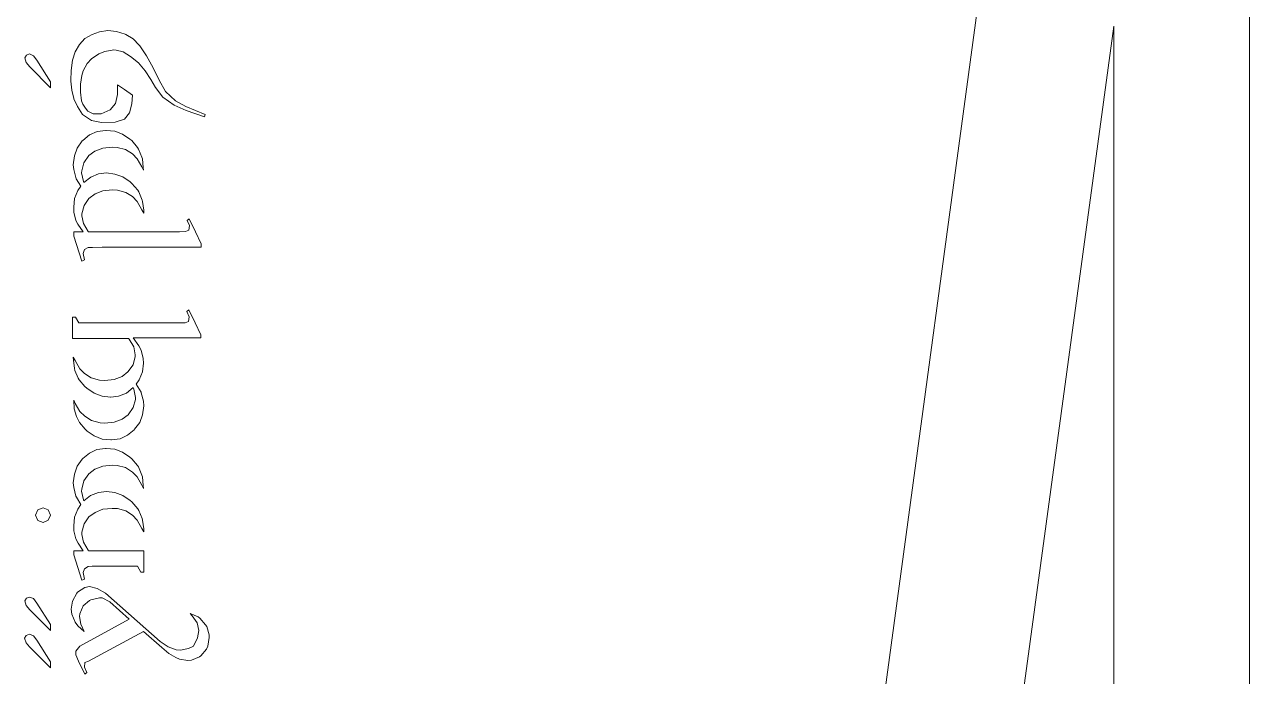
# Model space of a CAD drawing. Header units: inches. Extents: x -25.4 to 25.4, y -23 to 23.1.
# Drawn here: x 7.08 to 12.28, y 7.01 to 9.78 of the extents above; entities that cross this region are included whole.
import ezdxf

# ---------------------------------------------------------------- set-up
doc = ezdxf.new("R2010")
doc.units = ezdxf.units.IN
doc.header["$MEASUREMENT"] = 0
doc.layers.add('Layer 1', color=7, linetype='Continuous', true_color=0xffffff)

msp = doc.modelspace()

# ---------------------------------------------------------------- linework, layer by layer
at = {"layer": 'Layer 1', "color": 6, "lineweight": 9, "true_color": 0xff00ff}
for points in [[(12.2776, -18.9912), (12.2776, -18.9912), (12.2776, 13.1996), (12.2776, 13.1996)], [(11.3387, 11.4337), (11.3387, 11.4337), (7.7494, -15.0549), (7.7494, -15.0549)], [(8.3689, -14.7462), (8.3689, -14.7462), (11.7022, 9.7698), (11.7022, 9.7698)], [(11.7022, 9.7698), (11.7022, 9.7698), (11.7022, -17.6314), (11.7022, -17.6314)]]:
    msp.add_open_spline(points, degree=3, dxfattribs=at)
at = {"layer": 'Layer 1', "color": 1, "lineweight": 9, "true_color": 0xff0000}
for points in [[(7.3391, 9.7169), (7.3391, 9.7169), (7.3156, 9.6915), (7.3156, 9.6915)], [(7.3692, 9.7347), (7.3692, 9.7347), (7.3391, 9.7169), (7.3391, 9.7169)], [(7.4002, 9.746), (7.4002, 9.746), (7.3692, 9.7347), (7.3692, 9.7347)], [(7.4359, 9.7507), (7.4359, 9.7507), (7.4002, 9.746), (7.4002, 9.746)], [(7.4726, 9.7469), (7.4726, 9.7469), (7.4359, 9.7507), (7.4359, 9.7507)], [(7.5092, 9.7357), (7.5092, 9.7357), (7.4726, 9.7469), (7.4726, 9.7469)], [(7.512, 9.7347), (7.512, 9.7347), (7.5092, 9.7357), (7.5092, 9.7357)], [(7.544, 9.7159), (7.544, 9.7159), (7.512, 9.7347), (7.512, 9.7347)], [(7.5694, 9.6896), (7.5694, 9.6896), (7.544, 9.7159), (7.544, 9.7159)], [(7.3156, 9.6915), (7.3156, 9.6915), (7.2978, 9.6614), (7.2978, 9.6614)], [(7.4228, 9.6624), (7.4228, 9.6624), (7.4613, 9.6689), (7.4613, 9.6689)], [(7.4613, 9.6689), (7.4613, 9.6689), (7.4707, 9.668), (7.4707, 9.668)], [(7.4707, 9.668), (7.4707, 9.668), (7.5008, 9.6605), (7.5008, 9.6605)], [(7.5722, 9.6859), (7.5722, 9.6859), (7.5694, 9.6896), (7.5694, 9.6896)], [(7.6004, 9.6445), (7.6004, 9.6445), (7.5722, 9.6859), (7.5722, 9.6859)], [(7.0844, 9.6351), (7.0844, 9.6351), (7.091, 9.6464), (7.091, 9.6464)], [(7.0901, 9.6154), (7.0901, 9.6154), (7.0844, 9.6351), (7.0844, 9.6351)], [(7.1051, 9.5966), (7.1051, 9.5966), (7.0901, 9.6154), (7.0901, 9.6154)], [(7.091, 9.6464), (7.091, 9.6464), (7.1042, 9.652), (7.1042, 9.652)], [(7.1042, 9.652), (7.1042, 9.652), (7.1211, 9.6445), (7.1211, 9.6445)], [(7.1211, 9.6445), (7.1211, 9.6445), (7.1352, 9.6257), (7.1352, 9.6257)], [(7.1352, 9.6257), (7.1352, 9.6257), (7.1934, 9.5336), (7.1934, 9.5336)], [(7.2846, 9.6154), (7.2846, 9.6154), (7.2799, 9.5797), (7.2799, 9.5797)], [(7.2865, 9.6257), (7.2865, 9.6257), (7.2846, 9.6154), (7.2846, 9.6154)], [(7.2978, 9.6614), (7.2978, 9.6614), (7.2865, 9.6257), (7.2865, 9.6257)], [(7.3316, 9.5806), (7.3316, 9.5806), (7.3485, 9.6116), (7.3485, 9.6116)], [(7.3485, 9.6116), (7.3485, 9.6116), (7.3664, 9.6313), (7.3664, 9.6313)], [(7.3664, 9.6313), (7.3664, 9.6313), (7.3974, 9.652), (7.3974, 9.652)], [(7.3974, 9.652), (7.3974, 9.652), (7.4228, 9.6624), (7.4228, 9.6624)], [(7.5008, 9.6605), (7.5008, 9.6605), (7.5327, 9.6417), (7.5327, 9.6417)], [(7.5327, 9.6417), (7.5327, 9.6417), (7.5656, 9.6135), (7.5656, 9.6135)], [(7.5656, 9.6135), (7.5656, 9.6135), (7.5938, 9.5806), (7.5938, 9.5806)], [(7.6286, 9.5928), (7.6286, 9.5928), (7.6004, 9.6445), (7.6004, 9.6445)], [(7.1934, 9.5082), (7.1934, 9.5082), (7.1051, 9.5966), (7.1051, 9.5966)], [(7.2799, 9.5797), (7.2799, 9.5797), (7.279, 9.5402), (7.279, 9.5402)], [(7.3203, 9.5233), (7.3203, 9.5233), (7.325, 9.5599), (7.325, 9.5599)], [(7.325, 9.5599), (7.325, 9.5599), (7.3316, 9.5806), (7.3316, 9.5806)], [(7.5938, 9.5806), (7.5938, 9.5806), (7.6182, 9.543), (7.6182, 9.543)], [(7.653, 9.5402), (7.653, 9.5402), (7.6286, 9.5928), (7.6286, 9.5928)], [(7.1934, 9.5336), (7.1934, 9.5336), (7.1934, 9.5082), (7.1934, 9.5082)], [(7.279, 9.5402), (7.279, 9.5402), (7.279, 9.5364), (7.279, 9.5364)], [(7.279, 9.5364), (7.279, 9.5364), (7.2827, 9.4979), (7.2827, 9.4979)], [(7.3194, 9.4904), (7.3194, 9.4904), (7.3203, 9.5233), (7.3203, 9.5233)], [(7.5064, 9.5017), (7.5064, 9.5017), (7.4773, 9.5204), (7.4773, 9.5204)], [(7.4773, 9.5204), (7.4773, 9.5204), (7.4773, 9.48), (7.4773, 9.48)], [(7.6182, 9.543), (7.6182, 9.543), (7.638, 9.5092), (7.638, 9.5092)], [(7.638, 9.5092), (7.638, 9.5092), (7.669, 9.4688), (7.669, 9.4688)], [(7.6812, 9.4932), (7.6812, 9.4932), (7.653, 9.5402), (7.653, 9.5402)], [(7.2827, 9.4979), (7.2827, 9.4979), (7.2912, 9.4631), (7.2912, 9.4631)], [(7.2912, 9.4631), (7.2912, 9.4631), (7.2921, 9.4612), (7.2921, 9.4612)], [(7.2921, 9.4612), (7.2921, 9.4612), (7.3072, 9.4284), (7.3072, 9.4284)], [(7.3241, 9.4528), (7.3241, 9.4528), (7.3194, 9.4904), (7.3194, 9.4904)], [(7.4773, 9.48), (7.4773, 9.48), (7.4688, 9.4415), (7.4688, 9.4415)], [(7.5402, 9.4772), (7.5402, 9.4772), (7.5064, 9.5017), (7.5064, 9.5017)], [(7.5384, 9.4396), (7.5384, 9.4396), (7.5402, 9.4772), (7.5402, 9.4772)], [(7.669, 9.4688), (7.669, 9.4688), (7.7179, 9.434), (7.7179, 9.434)], [(7.7235, 9.4537), (7.7235, 9.4537), (7.6812, 9.4932), (7.6812, 9.4932)], [(7.3072, 9.4284), (7.3072, 9.4284), (7.3288, 9.3955), (7.3288, 9.3955)], [(7.3297, 9.4387), (7.3297, 9.4387), (7.3241, 9.4528), (7.3241, 9.4528)], [(7.341, 9.4218), (7.341, 9.4218), (7.3297, 9.4387), (7.3297, 9.4387)], [(7.3513, 9.4086), (7.3513, 9.4086), (7.341, 9.4218), (7.341, 9.4218)], [(7.3739, 9.3983), (7.3739, 9.3983), (7.3513, 9.4086), (7.3513, 9.4086)], [(7.4463, 9.4152), (7.4463, 9.4152), (7.4077, 9.3973), (7.4077, 9.3973)], [(7.4688, 9.4415), (7.4688, 9.4415), (7.4463, 9.4152), (7.4463, 9.4152)], [(7.528, 9.402), (7.528, 9.402), (7.5384, 9.4396), (7.5384, 9.4396)], [(7.7179, 9.434), (7.7179, 9.434), (7.7686, 9.4124), (7.7686, 9.4124)], [(7.7667, 9.4293), (7.7667, 9.4293), (7.7235, 9.4537), (7.7235, 9.4537)], [(7.8485, 9.3945), (7.8485, 9.3945), (7.7667, 9.4293), (7.7667, 9.4293)], [(7.7686, 9.4124), (7.7686, 9.4124), (7.8457, 9.3851), (7.8457, 9.3851)], [(7.3288, 9.3955), (7.3288, 9.3955), (7.3673, 9.3701), (7.3673, 9.3701)], [(7.3673, 9.3701), (7.3673, 9.3701), (7.4096, 9.3607), (7.4096, 9.3607)], [(7.4077, 9.3973), (7.4077, 9.3973), (7.3739, 9.3983), (7.3739, 9.3983)], [(7.4096, 9.3607), (7.4096, 9.3607), (7.4669, 9.3626), (7.4669, 9.3626)], [(7.4669, 9.3626), (7.4669, 9.3626), (7.5064, 9.3757), (7.5064, 9.3757)], [(7.5064, 9.3757), (7.5064, 9.3757), (7.528, 9.402), (7.528, 9.402)], [(7.8457, 9.3851), (7.8457, 9.3851), (7.8485, 9.3945), (7.8485, 9.3945)], [(7.3579, 9.309), (7.3579, 9.309), (7.3297, 9.2846), (7.3297, 9.2846)], [(7.3908, 9.3231), (7.3908, 9.3231), (7.3579, 9.309), (7.3579, 9.309)], [(7.4275, 9.3278), (7.4275, 9.3278), (7.3908, 9.3231), (7.3908, 9.3231)], [(7.4284, 9.3278), (7.4284, 9.3278), (7.4275, 9.3278), (7.4275, 9.3278)], [(7.4651, 9.324), (7.4651, 9.324), (7.4284, 9.3278), (7.4284, 9.3278)], [(7.4979, 9.3118), (7.4979, 9.3118), (7.4651, 9.324), (7.4651, 9.324)], [(7.5299, 9.2911), (7.5299, 9.2911), (7.4979, 9.3118), (7.4979, 9.3118)], [(7.3062, 9.2526), (7.3062, 9.2526), (7.294, 9.2197), (7.294, 9.2197)], [(7.3278, 9.2827), (7.3278, 9.2827), (7.3062, 9.2526), (7.3062, 9.2526)], [(7.3297, 9.2846), (7.3297, 9.2846), (7.3278, 9.2827), (7.3278, 9.2827)], [(7.3805, 9.2394), (7.3805, 9.2394), (7.4143, 9.2526), (7.4143, 9.2526)], [(7.4143, 9.2526), (7.4143, 9.2526), (7.4538, 9.2564), (7.4538, 9.2564)], [(7.4538, 9.2564), (7.4538, 9.2564), (7.4754, 9.2554), (7.4754, 9.2554)], [(7.4754, 9.2554), (7.4754, 9.2554), (7.5111, 9.246), (7.5111, 9.246)], [(7.5374, 9.2846), (7.5374, 9.2846), (7.5299, 9.2911), (7.5299, 9.2911)], [(7.5619, 9.2554), (7.5619, 9.2554), (7.5374, 9.2846), (7.5374, 9.2846)], [(7.5656, 9.2479), (7.5656, 9.2479), (7.5619, 9.2554), (7.5619, 9.2554)], [(7.5806, 9.2141), (7.5806, 9.2141), (7.5656, 9.2479), (7.5656, 9.2479)], [(7.294, 9.2197), (7.294, 9.2197), (7.2893, 9.1821), (7.2893, 9.1821)], [(7.3335, 9.1906), (7.3335, 9.1906), (7.3551, 9.2207), (7.3551, 9.2207)], [(7.3551, 9.2207), (7.3551, 9.2207), (7.3805, 9.2394), (7.3805, 9.2394)], [(7.5111, 9.246), (7.5111, 9.246), (7.5402, 9.2282), (7.5402, 9.2282)], [(7.5402, 9.2282), (7.5402, 9.2282), (7.56, 9.2075), (7.56, 9.2075)], [(7.56, 9.2075), (7.56, 9.2075), (7.5797, 9.1727), (7.5797, 9.1727)], [(7.5825, 9.2075), (7.5825, 9.2075), (7.5806, 9.2141), (7.5806, 9.2141)], [(7.5863, 9.1708), (7.5863, 9.1708), (7.5825, 9.2075), (7.5825, 9.2075)], [(7.2893, 9.1821), (7.2893, 9.1821), (7.2912, 9.1624), (7.2912, 9.1624)], [(7.2912, 9.1624), (7.2912, 9.1624), (7.2996, 9.1276), (7.2996, 9.1276)], [(7.3241, 9.1474), (7.3241, 9.1474), (7.325, 9.1558), (7.325, 9.1558)], [(7.3325, 9.1116), (7.3325, 9.1116), (7.3241, 9.1474), (7.3241, 9.1474)], [(7.325, 9.1558), (7.325, 9.1558), (7.3335, 9.1906), (7.3335, 9.1906)], [(7.3964, 9.1436), (7.3964, 9.1436), (7.3636, 9.1295), (7.3636, 9.1295)], [(7.4303, 9.1474), (7.4303, 9.1474), (7.3964, 9.1436), (7.3964, 9.1436)], [(7.466, 9.1426), (7.466, 9.1426), (7.4303, 9.1474), (7.4303, 9.1474)], [(7.5797, 9.1727), (7.5797, 9.1727), (7.5872, 9.1596), (7.5872, 9.1596)], [(7.5872, 9.1596), (7.5872, 9.1596), (7.5863, 9.1708), (7.5863, 9.1708)], [(7.2996, 9.1276), (7.2996, 9.1276), (7.3015, 9.1229), (7.3015, 9.1229)], [(7.3015, 9.1229), (7.3015, 9.1229), (7.3213, 9.091), (7.3213, 9.091)], [(7.3344, 9.1069), (7.3344, 9.1069), (7.3325, 9.1116), (7.3325, 9.1116)], [(7.3636, 9.1295), (7.3636, 9.1295), (7.3344, 9.1069), (7.3344, 9.1069)], [(7.4998, 9.1304), (7.4998, 9.1304), (7.466, 9.1426), (7.466, 9.1426)], [(7.5308, 9.1098), (7.5308, 9.1098), (7.4998, 9.1304), (7.4998, 9.1304)], [(7.5384, 9.1022), (7.5384, 9.1022), (7.5308, 9.1098), (7.5308, 9.1098)], [(7.5628, 9.074), (7.5628, 9.074), (7.5384, 9.1022), (7.5384, 9.1022)], [(7.3081, 9.0722), (7.3081, 9.0722), (7.2949, 9.0383), (7.2949, 9.0383)], [(7.3213, 9.091), (7.3213, 9.091), (7.3081, 9.0722), (7.3081, 9.0722)], [(7.356, 9.0393), (7.356, 9.0393), (7.3823, 9.0581), (7.3823, 9.0581)], [(7.3823, 9.0581), (7.3823, 9.0581), (7.4152, 9.0712), (7.4152, 9.0712)], [(7.4152, 9.0712), (7.4152, 9.0712), (7.4547, 9.075), (7.4547, 9.075)], [(7.4547, 9.075), (7.4547, 9.075), (7.4763, 9.074), (7.4763, 9.074)], [(7.4763, 9.074), (7.4763, 9.074), (7.512, 9.0646), (7.512, 9.0646)], [(7.512, 9.0646), (7.512, 9.0646), (7.5412, 9.0468), (7.5412, 9.0468)], [(7.5412, 9.0468), (7.5412, 9.0468), (7.5609, 9.0261), (7.5609, 9.0261)], [(7.5675, 9.0665), (7.5675, 9.0665), (7.5628, 9.074), (7.5628, 9.074)], [(7.5816, 9.0318), (7.5816, 9.0318), (7.5675, 9.0665), (7.5675, 9.0665)], [(7.2949, 9.0383), (7.2949, 9.0383), (7.2912, 9.0017), (7.2912, 9.0017)], [(7.2912, 9.0017), (7.2912, 9.0017), (7.2921, 8.981), (7.2921, 8.981)], [(7.326, 8.9744), (7.326, 8.9744), (7.3354, 9.0092), (7.3354, 9.0092)], [(7.3354, 9.0092), (7.3354, 9.0092), (7.356, 9.0393), (7.356, 9.0393)], [(7.5609, 9.0261), (7.5609, 9.0261), (7.5806, 8.9913), (7.5806, 8.9913)], [(7.5806, 8.9913), (7.5806, 8.9913), (7.5882, 8.9772), (7.5882, 8.9772)], [(7.5835, 9.0261), (7.5835, 9.0261), (7.5816, 9.0318), (7.5816, 9.0318)], [(7.5882, 8.9895), (7.5882, 8.9895), (7.5835, 9.0261), (7.5835, 9.0261)], [(7.5882, 8.9772), (7.5882, 8.9772), (7.5882, 8.9895), (7.5882, 8.9895)], [(7.2921, 8.981), (7.2921, 8.981), (7.3006, 8.9462), (7.3006, 8.9462)], [(7.3006, 8.9462), (7.3006, 8.9462), (7.309, 8.9293), (7.309, 8.9293)], [(7.326, 8.966), (7.326, 8.966), (7.326, 8.9744), (7.326, 8.9744)], [(7.3325, 8.9321), (7.3325, 8.9321), (7.326, 8.966), (7.326, 8.966)], [(7.7808, 8.9528), (7.7808, 8.9528), (7.7724, 8.9453), (7.7724, 8.9453)], [(7.7724, 8.9453), (7.7724, 8.9453), (7.7818, 8.9246), (7.7818, 8.9246)], [(7.8081, 8.8974), (7.8081, 8.8974), (7.7808, 8.9528), (7.7808, 8.9528)], [(7.2912, 8.8974), (7.2912, 8.8974), (7.2912, 8.8795), (7.2912, 8.8795)], [(7.3316, 8.8974), (7.3316, 8.8974), (7.2912, 8.8974), (7.2912, 8.8974)], [(7.309, 8.9293), (7.309, 8.9293), (7.3316, 8.8974), (7.3316, 8.8974)], [(7.3523, 8.8992), (7.3523, 8.8992), (7.3325, 8.9321), (7.3325, 8.9321)], [(7.3542, 8.8974), (7.3542, 8.8974), (7.3523, 8.8992), (7.3523, 8.8992)], [(7.7395, 8.8974), (7.7395, 8.8974), (7.3542, 8.8974), (7.3542, 8.8974)], [(7.7648, 8.8983), (7.7648, 8.8983), (7.7395, 8.8974), (7.7395, 8.8974)], [(7.7799, 8.9039), (7.7799, 8.9039), (7.7648, 8.8983), (7.7648, 8.8983)], [(7.7818, 8.9246), (7.7818, 8.9246), (7.7799, 8.9039), (7.7799, 8.9039)], [(7.8316, 8.8466), (7.8316, 8.8466), (7.8081, 8.8974), (7.8081, 8.8974)], [(7.2912, 8.8795), (7.2912, 8.8795), (7.326, 8.7733), (7.326, 8.7733)], [(7.3711, 8.8316), (7.3711, 8.8316), (7.4124, 8.8325), (7.4124, 8.8325)], [(7.4124, 8.8325), (7.4124, 8.8325), (7.8316, 8.8325), (7.8316, 8.8325)], [(7.8316, 8.8325), (7.8316, 8.8325), (7.8316, 8.8466), (7.8316, 8.8466)], [(7.3316, 8.8053), (7.3316, 8.8053), (7.3363, 8.8222), (7.3363, 8.8222)], [(7.3372, 8.778), (7.3372, 8.778), (7.3316, 8.8053), (7.3316, 8.8053)], [(7.3363, 8.8222), (7.3363, 8.8222), (7.3532, 8.8306), (7.3532, 8.8306)], [(7.3532, 8.8306), (7.3532, 8.8306), (7.3711, 8.8316), (7.3711, 8.8316)], [(7.326, 8.7733), (7.326, 8.7733), (7.3372, 8.778), (7.3372, 8.778)], [(7.2865, 8.5355), (7.2865, 8.5355), (7.2865, 8.4453), (7.2865, 8.4453)], [(7.2987, 8.5355), (7.2987, 8.5355), (7.2865, 8.5355), (7.2865, 8.5355)], [(7.3128, 8.5111), (7.3128, 8.5111), (7.2987, 8.5355), (7.2987, 8.5355)], [(7.7789, 8.5666), (7.7789, 8.5666), (7.7705, 8.559), (7.7705, 8.559)], [(7.7705, 8.559), (7.7705, 8.559), (7.7808, 8.5374), (7.7808, 8.5374)], [(7.7808, 8.5374), (7.7808, 8.5374), (7.778, 8.5177), (7.778, 8.5177)], [(7.8062, 8.5111), (7.8062, 8.5111), (7.7789, 8.5666), (7.7789, 8.5666)], [(7.7357, 8.5111), (7.7357, 8.5111), (7.3128, 8.5111), (7.3128, 8.5111)], [(7.7639, 8.5111), (7.7639, 8.5111), (7.7357, 8.5111), (7.7357, 8.5111)], [(7.778, 8.5177), (7.778, 8.5177), (7.7639, 8.5111), (7.7639, 8.5111)], [(7.8297, 8.4613), (7.8297, 8.4613), (7.8062, 8.5111), (7.8062, 8.5111)], [(7.2865, 8.4453), (7.2865, 8.4453), (7.5243, 8.4453), (7.5243, 8.4453)], [(7.5243, 8.4453), (7.5243, 8.4453), (7.5261, 8.4425), (7.5261, 8.4425)], [(7.5261, 8.4425), (7.5261, 8.4425), (7.5459, 8.4096), (7.5459, 8.4096)], [(7.5675, 8.4143), (7.5675, 8.4143), (7.5431, 8.4472), (7.5431, 8.4472)], [(7.5431, 8.4472), (7.5431, 8.4472), (7.8297, 8.4472), (7.8297, 8.4472)], [(7.8297, 8.4472), (7.8297, 8.4472), (7.8297, 8.4613), (7.8297, 8.4613)], [(7.2893, 8.3654), (7.2893, 8.3654), (7.2902, 8.3532), (7.2902, 8.3532)], [(7.2968, 8.3523), (7.2968, 8.3523), (7.2893, 8.3654), (7.2893, 8.3654)], [(7.5525, 8.3683), (7.5525, 8.3683), (7.5431, 8.3335), (7.5431, 8.3335)], [(7.5459, 8.4096), (7.5459, 8.4096), (7.5525, 8.3758), (7.5525, 8.3758)], [(7.5525, 8.3758), (7.5525, 8.3758), (7.5525, 8.3683), (7.5525, 8.3683)], [(7.5769, 8.3955), (7.5769, 8.3955), (7.5675, 8.4143), (7.5675, 8.4143)], [(7.5863, 8.3607), (7.5863, 8.3607), (7.5769, 8.3955), (7.5769, 8.3955)], [(7.2902, 8.3532), (7.2902, 8.3532), (7.294, 8.3175), (7.294, 8.3175)], [(7.294, 8.3175), (7.294, 8.3175), (7.2959, 8.31), (7.2959, 8.31)], [(7.3166, 8.3166), (7.3166, 8.3166), (7.2968, 8.3523), (7.2968, 8.3523)], [(7.3372, 8.2968), (7.3372, 8.2968), (7.3166, 8.3166), (7.3166, 8.3166)], [(7.5431, 8.3335), (7.5431, 8.3335), (7.5214, 8.3034), (7.5214, 8.3034)], [(7.5825, 8.3034), (7.5825, 8.3034), (7.5872, 8.341), (7.5872, 8.341)], [(7.5872, 8.341), (7.5872, 8.341), (7.5863, 8.3607), (7.5863, 8.3607)], [(7.2959, 8.31), (7.2959, 8.31), (7.31, 8.2762), (7.31, 8.2762)], [(7.31, 8.2762), (7.31, 8.2762), (7.3147, 8.2696), (7.3147, 8.2696)], [(7.3147, 8.2696), (7.3147, 8.2696), (7.3391, 8.2414), (7.3391, 8.2414)], [(7.3654, 8.278), (7.3654, 8.278), (7.3372, 8.2968), (7.3372, 8.2968)], [(7.4011, 8.2686), (7.4011, 8.2686), (7.3654, 8.278), (7.3654, 8.278)], [(7.4228, 8.2668), (7.4228, 8.2668), (7.4011, 8.2686), (7.4011, 8.2686)], [(7.4622, 8.2715), (7.4622, 8.2715), (7.4228, 8.2668), (7.4228, 8.2668)], [(7.4961, 8.2837), (7.4961, 8.2837), (7.4622, 8.2715), (7.4622, 8.2715)], [(7.5214, 8.3034), (7.5214, 8.3034), (7.4961, 8.2837), (7.4961, 8.2837)], [(7.5562, 8.2508), (7.5562, 8.2508), (7.5694, 8.2696), (7.5694, 8.2696)], [(7.5694, 8.2696), (7.5694, 8.2696), (7.5825, 8.3034), (7.5825, 8.3034)], [(7.3391, 8.2414), (7.3391, 8.2414), (7.3466, 8.2339), (7.3466, 8.2339)], [(7.3466, 8.2339), (7.3466, 8.2339), (7.3776, 8.2132), (7.3776, 8.2132)], [(7.3776, 8.2132), (7.3776, 8.2132), (7.4115, 8.2), (7.4115, 8.2)], [(7.481, 8.2), (7.481, 8.2), (7.5149, 8.2132), (7.5149, 8.2132)], [(7.5149, 8.2132), (7.5149, 8.2132), (7.5431, 8.2367), (7.5431, 8.2367)], [(7.5431, 8.2367), (7.5431, 8.2367), (7.5459, 8.2301), (7.5459, 8.2301)], [(7.5459, 8.2301), (7.5459, 8.2301), (7.5534, 8.1944), (7.5534, 8.1944)], [(7.5769, 8.2179), (7.5769, 8.2179), (7.5562, 8.2508), (7.5562, 8.2508)], [(7.5778, 8.2141), (7.5778, 8.2141), (7.5769, 8.2179), (7.5769, 8.2179)], [(7.5872, 8.1794), (7.5872, 8.1794), (7.5778, 8.2141), (7.5778, 8.2141)], [(7.2912, 8.1841), (7.2912, 8.1841), (7.2931, 8.1474), (7.2931, 8.1474)], [(7.2978, 8.17), (7.2978, 8.17), (7.2912, 8.1841), (7.2912, 8.1841)], [(7.3175, 8.1352), (7.3175, 8.1352), (7.2978, 8.17), (7.2978, 8.17)], [(7.4115, 8.2), (7.4115, 8.2), (7.4472, 8.1963), (7.4472, 8.1963)], [(7.4472, 8.1963), (7.4472, 8.1963), (7.4481, 8.1963), (7.4481, 8.1963)], [(7.4481, 8.1963), (7.4481, 8.1963), (7.481, 8.2), (7.481, 8.2)], [(7.5534, 8.1869), (7.5534, 8.1869), (7.544, 8.1521), (7.544, 8.1521)], [(7.5534, 8.1944), (7.5534, 8.1944), (7.5534, 8.1869), (7.5534, 8.1869)], [(7.5835, 8.122), (7.5835, 8.122), (7.5882, 8.1596), (7.5882, 8.1596)], [(7.5882, 8.1596), (7.5882, 8.1596), (7.5872, 8.1794), (7.5872, 8.1794)], [(7.2931, 8.1474), (7.2931, 8.1474), (7.3025, 8.1136), (7.3025, 8.1136)], [(7.3025, 8.1136), (7.3025, 8.1136), (7.3156, 8.0882), (7.3156, 8.0882)], [(7.3382, 8.1154), (7.3382, 8.1154), (7.3175, 8.1352), (7.3175, 8.1352)], [(7.3673, 8.0967), (7.3673, 8.0967), (7.3382, 8.1154), (7.3382, 8.1154)], [(7.5224, 8.122), (7.5224, 8.122), (7.497, 8.1023), (7.497, 8.1023)], [(7.544, 8.1521), (7.544, 8.1521), (7.5224, 8.122), (7.5224, 8.122)], [(7.5712, 8.0891), (7.5712, 8.0891), (7.5835, 8.122), (7.5835, 8.122)], [(7.3156, 8.0882), (7.3156, 8.0882), (7.3401, 8.06), (7.3401, 8.06)], [(7.3401, 8.06), (7.3401, 8.06), (7.3485, 8.0525), (7.3485, 8.0525)], [(7.3485, 8.0525), (7.3485, 8.0525), (7.3786, 8.0318), (7.3786, 8.0318)], [(7.403, 8.0873), (7.403, 8.0873), (7.3673, 8.0967), (7.3673, 8.0967)], [(7.4237, 8.0863), (7.4237, 8.0863), (7.403, 8.0873), (7.403, 8.0873)], [(7.4632, 8.0901), (7.4632, 8.0901), (7.4237, 8.0863), (7.4237, 8.0863)], [(7.497, 8.1023), (7.497, 8.1023), (7.4632, 8.0901), (7.4632, 8.0901)], [(7.5196, 8.0346), (7.5196, 8.0346), (7.5478, 8.0581), (7.5478, 8.0581)], [(7.5478, 8.0581), (7.5478, 8.0581), (7.5487, 8.06), (7.5487, 8.06)], [(7.5487, 8.06), (7.5487, 8.06), (7.5712, 8.0891), (7.5712, 8.0891)], [(7.3786, 8.0318), (7.3786, 8.0318), (7.4124, 8.0186), (7.4124, 8.0186)], [(7.4124, 8.0186), (7.4124, 8.0186), (7.4481, 8.0149), (7.4481, 8.0149)], [(7.4481, 8.0149), (7.4481, 8.0149), (7.4491, 8.0149), (7.4491, 8.0149)], [(7.4491, 8.0149), (7.4491, 8.0149), (7.451, 8.0149), (7.451, 8.0149)], [(7.451, 8.0149), (7.451, 8.0149), (7.4876, 8.0196), (7.4876, 8.0196)], [(7.4876, 8.0196), (7.4876, 8.0196), (7.5196, 8.0346), (7.5196, 8.0346)], [(7.3579, 7.9594), (7.3579, 7.9594), (7.3297, 7.9359), (7.3297, 7.9359)], [(7.3899, 7.9745), (7.3899, 7.9745), (7.3579, 7.9594), (7.3579, 7.9594)], [(7.4265, 7.9792), (7.4265, 7.9792), (7.3899, 7.9745), (7.3899, 7.9745)], [(7.4284, 7.9792), (7.4284, 7.9792), (7.4265, 7.9792), (7.4265, 7.9792)], [(7.4651, 7.9754), (7.4651, 7.9754), (7.4284, 7.9792), (7.4284, 7.9792)], [(7.4979, 7.9632), (7.4979, 7.9632), (7.4651, 7.9754), (7.4651, 7.9754)], [(7.529, 7.9425), (7.529, 7.9425), (7.4979, 7.9632), (7.4979, 7.9632)], [(7.3062, 7.9031), (7.3062, 7.9031), (7.294, 7.8702), (7.294, 7.8702)], [(7.3278, 7.9331), (7.3278, 7.9331), (7.3062, 7.9031), (7.3062, 7.9031)], [(7.3297, 7.9359), (7.3297, 7.9359), (7.3278, 7.9331), (7.3278, 7.9331)], [(7.3805, 7.8908), (7.3805, 7.8908), (7.4143, 7.9031), (7.4143, 7.9031)], [(7.4143, 7.9031), (7.4143, 7.9031), (7.4538, 7.9078), (7.4538, 7.9078)], [(7.4538, 7.9078), (7.4538, 7.9078), (7.4754, 7.9059), (7.4754, 7.9059)], [(7.4754, 7.9059), (7.4754, 7.9059), (7.5111, 7.8974), (7.5111, 7.8974)], [(7.5111, 7.8974), (7.5111, 7.8974), (7.5402, 7.8786), (7.5402, 7.8786)], [(7.5374, 7.935), (7.5374, 7.935), (7.529, 7.9425), (7.529, 7.9425)], [(7.5619, 7.9059), (7.5619, 7.9059), (7.5374, 7.935), (7.5374, 7.935)], [(7.5656, 7.9002), (7.5656, 7.9002), (7.5619, 7.9059), (7.5619, 7.9059)], [(7.5806, 7.8655), (7.5806, 7.8655), (7.5656, 7.9002), (7.5656, 7.9002)], [(7.294, 7.8702), (7.294, 7.8702), (7.2893, 7.8326), (7.2893, 7.8326)], [(7.3335, 7.841), (7.3335, 7.841), (7.3551, 7.8711), (7.3551, 7.8711)], [(7.3551, 7.8711), (7.3551, 7.8711), (7.3805, 7.8908), (7.3805, 7.8908)], [(7.5402, 7.8786), (7.5402, 7.8786), (7.56, 7.8579), (7.56, 7.8579)], [(7.56, 7.8579), (7.56, 7.8579), (7.5797, 7.8232), (7.5797, 7.8232)], [(7.5825, 7.8579), (7.5825, 7.8579), (7.5806, 7.8655), (7.5806, 7.8655)], [(7.5863, 7.8213), (7.5863, 7.8213), (7.5825, 7.8579), (7.5825, 7.8579)], [(7.2893, 7.8326), (7.2893, 7.8326), (7.2912, 7.8128), (7.2912, 7.8128)], [(7.2912, 7.8128), (7.2912, 7.8128), (7.2996, 7.7771), (7.2996, 7.7771)], [(7.3241, 7.7978), (7.3241, 7.7978), (7.325, 7.8063), (7.325, 7.8063)], [(7.3325, 7.7611), (7.3325, 7.7611), (7.3241, 7.7978), (7.3241, 7.7978)], [(7.325, 7.8063), (7.325, 7.8063), (7.3335, 7.841), (7.3335, 7.841)], [(7.4303, 7.7969), (7.4303, 7.7969), (7.3964, 7.7922), (7.3964, 7.7922)], [(7.466, 7.7922), (7.466, 7.7922), (7.4303, 7.7969), (7.4303, 7.7969)], [(7.5797, 7.8232), (7.5797, 7.8232), (7.5872, 7.8091), (7.5872, 7.8091)], [(7.5872, 7.8091), (7.5872, 7.8091), (7.5863, 7.8213), (7.5863, 7.8213)], [(7.2996, 7.7771), (7.2996, 7.7771), (7.3025, 7.7724), (7.3025, 7.7724)], [(7.3025, 7.7724), (7.3025, 7.7724), (7.3213, 7.7405), (7.3213, 7.7405)], [(7.3344, 7.7564), (7.3344, 7.7564), (7.3325, 7.7611), (7.3325, 7.7611)], [(7.3626, 7.779), (7.3626, 7.779), (7.3344, 7.7564), (7.3344, 7.7564)], [(7.3964, 7.7922), (7.3964, 7.7922), (7.3626, 7.779), (7.3626, 7.779)], [(7.4998, 7.7799), (7.4998, 7.7799), (7.466, 7.7922), (7.466, 7.7922)], [(7.5308, 7.7583), (7.5308, 7.7583), (7.4998, 7.7799), (7.4998, 7.7799)], [(7.5384, 7.7517), (7.5384, 7.7517), (7.5308, 7.7583), (7.5308, 7.7583)], [(7.5628, 7.7226), (7.5628, 7.7226), (7.5384, 7.7517), (7.5384, 7.7517)], [(7.1295, 7.6963), (7.1295, 7.6963), (7.1389, 7.7189), (7.1389, 7.7189)], [(7.1389, 7.6737), (7.1389, 7.6737), (7.1295, 7.6963), (7.1295, 7.6963)], [(7.1389, 7.7189), (7.1389, 7.7189), (7.1615, 7.7273), (7.1615, 7.7273)], [(7.1615, 7.7273), (7.1615, 7.7273), (7.1831, 7.7189), (7.1831, 7.7189)], [(7.1831, 7.7189), (7.1831, 7.7189), (7.1934, 7.6963), (7.1934, 7.6963)], [(7.1934, 7.6963), (7.1934, 7.6963), (7.1831, 7.6747), (7.1831, 7.6747)], [(7.3081, 7.7207), (7.3081, 7.7207), (7.2949, 7.6878), (7.2949, 7.6878)], [(7.3213, 7.7405), (7.3213, 7.7405), (7.3081, 7.7207), (7.3081, 7.7207)], [(7.3354, 7.6587), (7.3354, 7.6587), (7.356, 7.6888), (7.356, 7.6888)], [(7.356, 7.6888), (7.356, 7.6888), (7.3823, 7.7076), (7.3823, 7.7076)], [(7.3823, 7.7076), (7.3823, 7.7076), (7.4152, 7.7207), (7.4152, 7.7207)], [(7.4152, 7.7207), (7.4152, 7.7207), (7.4547, 7.7245), (7.4547, 7.7245)], [(7.4547, 7.7245), (7.4547, 7.7245), (7.4763, 7.7236), (7.4763, 7.7236)], [(7.4763, 7.7236), (7.4763, 7.7236), (7.512, 7.7142), (7.512, 7.7142)], [(7.512, 7.7142), (7.512, 7.7142), (7.5412, 7.6963), (7.5412, 7.6963)], [(7.5412, 7.6963), (7.5412, 7.6963), (7.5609, 7.6747), (7.5609, 7.6747)], [(7.5675, 7.716), (7.5675, 7.716), (7.5628, 7.7226), (7.5628, 7.7226)], [(7.5816, 7.6813), (7.5816, 7.6813), (7.5675, 7.716), (7.5675, 7.716)], [(7.1615, 7.6643), (7.1615, 7.6643), (7.1389, 7.6737), (7.1389, 7.6737)], [(7.1831, 7.6747), (7.1831, 7.6747), (7.1615, 7.6643), (7.1615, 7.6643)], [(7.2949, 7.6878), (7.2949, 7.6878), (7.2912, 7.6502), (7.2912, 7.6502)], [(7.2912, 7.6502), (7.2912, 7.6502), (7.2921, 7.6296), (7.2921, 7.6296)], [(7.326, 7.6239), (7.326, 7.6239), (7.3354, 7.6587), (7.3354, 7.6587)], [(7.5609, 7.6747), (7.5609, 7.6747), (7.5806, 7.6399), (7.5806, 7.6399)], [(7.5806, 7.6399), (7.5806, 7.6399), (7.5882, 7.6258), (7.5882, 7.6258)], [(7.5835, 7.6747), (7.5835, 7.6747), (7.5816, 7.6813), (7.5816, 7.6813)], [(7.5882, 7.638), (7.5882, 7.638), (7.5835, 7.6747), (7.5835, 7.6747)], [(7.5882, 7.6258), (7.5882, 7.6258), (7.5882, 7.638), (7.5882, 7.638)], [(7.2921, 7.6296), (7.2921, 7.6296), (7.3006, 7.5948), (7.3006, 7.5948)], [(7.3006, 7.5948), (7.3006, 7.5948), (7.31, 7.5769), (7.31, 7.5769)], [(7.326, 7.6145), (7.326, 7.6145), (7.326, 7.6239), (7.326, 7.6239)], [(7.3325, 7.5807), (7.3325, 7.5807), (7.326, 7.6145), (7.326, 7.6145)], [(7.2912, 7.545), (7.2912, 7.545), (7.2912, 7.5271), (7.2912, 7.5271)], [(7.3316, 7.545), (7.3316, 7.545), (7.2912, 7.545), (7.2912, 7.545)], [(7.31, 7.5769), (7.31, 7.5769), (7.3316, 7.545), (7.3316, 7.545)], [(7.3523, 7.5478), (7.3523, 7.5478), (7.3325, 7.5807), (7.3325, 7.5807)], [(7.3542, 7.545), (7.3542, 7.545), (7.3523, 7.5478), (7.3523, 7.5478)], [(7.5882, 7.545), (7.5882, 7.545), (7.3542, 7.545), (7.3542, 7.545)], [(7.5882, 7.4548), (7.5882, 7.4548), (7.5882, 7.545), (7.5882, 7.545)], [(7.2912, 7.5271), (7.2912, 7.5271), (7.326, 7.42), (7.326, 7.42)], [(7.3316, 7.4529), (7.3316, 7.4529), (7.3363, 7.4689), (7.3363, 7.4689)], [(7.3372, 7.4247), (7.3372, 7.4247), (7.3316, 7.4529), (7.3316, 7.4529)], [(7.3363, 7.4689), (7.3363, 7.4689), (7.3532, 7.4783), (7.3532, 7.4783)], [(7.3532, 7.4783), (7.3532, 7.4783), (7.3692, 7.4792), (7.3692, 7.4792)], [(7.3692, 7.4792), (7.3692, 7.4792), (7.4124, 7.4801), (7.4124, 7.4801)], [(7.4124, 7.4801), (7.4124, 7.4801), (7.5619, 7.4801), (7.5619, 7.4801)], [(7.5619, 7.4801), (7.5619, 7.4801), (7.5759, 7.4548), (7.5759, 7.4548)], [(7.5759, 7.4548), (7.5759, 7.4548), (7.5882, 7.4548), (7.5882, 7.4548)], [(7.3382, 7.389), (7.3382, 7.389), (7.3072, 7.3693), (7.3072, 7.3693)], [(7.326, 7.42), (7.326, 7.42), (7.3372, 7.4247), (7.3372, 7.4247)], [(7.3589, 7.3927), (7.3589, 7.3927), (7.3382, 7.389), (7.3382, 7.389)], [(7.3908, 7.3852), (7.3908, 7.3852), (7.3589, 7.3927), (7.3589, 7.3927)], [(7.4265, 7.3655), (7.4265, 7.3655), (7.3908, 7.3852), (7.3908, 7.3852)], [(7.0844, 7.3326), (7.0844, 7.3326), (7.091, 7.3439), (7.091, 7.3439)], [(7.0901, 7.3129), (7.0901, 7.3129), (7.0844, 7.3326), (7.0844, 7.3326)], [(7.091, 7.3439), (7.091, 7.3439), (7.1042, 7.3486), (7.1042, 7.3486)], [(7.1042, 7.3486), (7.1042, 7.3486), (7.1211, 7.342), (7.1211, 7.342)], [(7.1211, 7.342), (7.1211, 7.342), (7.1352, 7.3232), (7.1352, 7.3232)], [(7.2865, 7.3317), (7.2865, 7.3317), (7.2809, 7.2969), (7.2809, 7.2969)], [(7.3043, 7.3655), (7.3043, 7.3655), (7.2865, 7.3317), (7.2865, 7.3317)], [(7.3072, 7.3693), (7.3072, 7.3693), (7.3043, 7.3655), (7.3043, 7.3655)], [(7.3307, 7.3119), (7.3307, 7.3119), (7.3589, 7.3345), (7.3589, 7.3345)], [(7.3589, 7.3345), (7.3589, 7.3345), (7.3645, 7.3373), (7.3645, 7.3373)], [(7.3645, 7.3373), (7.3645, 7.3373), (7.4002, 7.3458), (7.4002, 7.3458)], [(7.4002, 7.3458), (7.4002, 7.3458), (7.4115, 7.3448), (7.4115, 7.3448)], [(7.4115, 7.3448), (7.4115, 7.3448), (7.4444, 7.3288), (7.4444, 7.3288)], [(7.4265, 7.3646), (7.4265, 7.3646), (7.4265, 7.3655), (7.4265, 7.3655)], [(7.6577, 7.1606), (7.6577, 7.1606), (7.4265, 7.3646), (7.4265, 7.3646)], [(7.4444, 7.3288), (7.4444, 7.3288), (7.5261, 7.2555), (7.5261, 7.2555)], [(7.1051, 7.2941), (7.1051, 7.2941), (7.0901, 7.3129), (7.0901, 7.3129)], [(7.1934, 7.2067), (7.1934, 7.2067), (7.1051, 7.2941), (7.1051, 7.2941)], [(7.1352, 7.3232), (7.1352, 7.3232), (7.1934, 7.232), (7.1934, 7.232)], [(7.2809, 7.2969), (7.2809, 7.2969), (7.2827, 7.2753), (7.2827, 7.2753)], [(7.2827, 7.2753), (7.2827, 7.2753), (7.2968, 7.2414), (7.2968, 7.2414)], [(7.3156, 7.2659), (7.3156, 7.2659), (7.3166, 7.2771), (7.3166, 7.2771)], [(7.3166, 7.2771), (7.3166, 7.2771), (7.3307, 7.3119), (7.3307, 7.3119)], [(7.7846, 7.279), (7.7846, 7.279), (7.794, 7.2696), (7.794, 7.2696)], [(7.8184, 7.264), (7.8184, 7.264), (7.7846, 7.279), (7.7846, 7.279)], [(7.1934, 7.232), (7.1934, 7.232), (7.1934, 7.2067), (7.1934, 7.2067)], [(7.2968, 7.2414), (7.2968, 7.2414), (7.3081, 7.2264), (7.3081, 7.2264)], [(7.3081, 7.2264), (7.3081, 7.2264), (7.3354, 7.2029), (7.3354, 7.2029)], [(7.3213, 7.233), (7.3213, 7.233), (7.3156, 7.2659), (7.3156, 7.2659)], [(7.5261, 7.2555), (7.5261, 7.2555), (7.3175, 7.1399), (7.3175, 7.1399)], [(7.3354, 7.2029), (7.3354, 7.2029), (7.3213, 7.233), (7.3213, 7.233)], [(7.794, 7.2696), (7.794, 7.2696), (7.8147, 7.2396), (7.8147, 7.2396)], [(7.8147, 7.2396), (7.8147, 7.2396), (7.8222, 7.2067), (7.8222, 7.2067)], [(7.8259, 7.2584), (7.8259, 7.2584), (7.8184, 7.264), (7.8184, 7.264)], [(7.8504, 7.2311), (7.8504, 7.2311), (7.8259, 7.2584), (7.8259, 7.2584)], [(7.8551, 7.2236), (7.8551, 7.2236), (7.8504, 7.2311), (7.8504, 7.2311)], [(7.8654, 7.1879), (7.8654, 7.1879), (7.8551, 7.2236), (7.8551, 7.2236)], [(7.0826, 7.1747), (7.0826, 7.1747), (7.0901, 7.186), (7.0901, 7.186)], [(7.0891, 7.155), (7.0891, 7.155), (7.0826, 7.1747), (7.0826, 7.1747)], [(7.0901, 7.186), (7.0901, 7.186), (7.1032, 7.1916), (7.1032, 7.1916)], [(7.1032, 7.1916), (7.1032, 7.1916), (7.1201, 7.1841), (7.1201, 7.1841)], [(7.1201, 7.1841), (7.1201, 7.1841), (7.1342, 7.1663), (7.1342, 7.1663)], [(7.3542, 7.077), (7.3542, 7.077), (7.5872, 7.2029), (7.5872, 7.2029)], [(7.5872, 7.2029), (7.5872, 7.2029), (7.6643, 7.1343), (7.6643, 7.1343)], [(7.8165, 7.1756), (7.8165, 7.1756), (7.7987, 7.1409), (7.7987, 7.1409)], [(7.8222, 7.2067), (7.8222, 7.2067), (7.8165, 7.1756), (7.8165, 7.1756)], [(7.8598, 7.1409), (7.8598, 7.1409), (7.8654, 7.1775), (7.8654, 7.1775)], [(7.8654, 7.1775), (7.8654, 7.1775), (7.8654, 7.1879), (7.8654, 7.1879)], [(7.1042, 7.1371), (7.1042, 7.1371), (7.0891, 7.155), (7.0891, 7.155)], [(7.1925, 7.0488), (7.1925, 7.0488), (7.1042, 7.1371), (7.1042, 7.1371)], [(7.1342, 7.1663), (7.1342, 7.1663), (7.1925, 7.0742), (7.1925, 7.0742)], [(7.3175, 7.1399), (7.3175, 7.1399), (7.2996, 7.1193), (7.2996, 7.1193)], [(7.2996, 7.1193), (7.2996, 7.1193), (7.2996, 7.1042), (7.2996, 7.1042)], [(7.6925, 7.1371), (7.6925, 7.1371), (7.6577, 7.1606), (7.6577, 7.1606)], [(7.6643, 7.1343), (7.6643, 7.1343), (7.6953, 7.1089), (7.6953, 7.1089)], [(7.7254, 7.1249), (7.7254, 7.1249), (7.6925, 7.1371), (7.6925, 7.1371)], [(7.7442, 7.123), (7.7442, 7.123), (7.7254, 7.1249), (7.7254, 7.1249)], [(7.778, 7.1305), (7.778, 7.1305), (7.7442, 7.123), (7.7442, 7.123)], [(7.7987, 7.1409), (7.7987, 7.1409), (7.778, 7.1305), (7.778, 7.1305)], [(7.8297, 7.0995), (7.8297, 7.0995), (7.8541, 7.1277), (7.8541, 7.1277)], [(7.8541, 7.1277), (7.8541, 7.1277), (7.8598, 7.1409), (7.8598, 7.1409)], [(7.1925, 7.0742), (7.1925, 7.0742), (7.1925, 7.0488), (7.1925, 7.0488)], [(7.2996, 7.1042), (7.2996, 7.1042), (7.3119, 7.076), (7.3119, 7.076)], [(7.3119, 7.076), (7.3119, 7.076), (7.3391, 7.0215), (7.3391, 7.0215)], [(7.3372, 7.0507), (7.3372, 7.0507), (7.3391, 7.0704), (7.3391, 7.0704)], [(7.3391, 7.0704), (7.3391, 7.0704), (7.3542, 7.077), (7.3542, 7.077)], [(7.6953, 7.1089), (7.6953, 7.1089), (7.7244, 7.092), (7.7244, 7.092)], [(7.7244, 7.092), (7.7244, 7.092), (7.7404, 7.0854), (7.7404, 7.0854)], [(7.7404, 7.0854), (7.7404, 7.0854), (7.7752, 7.0798), (7.7752, 7.0798)], [(7.7752, 7.0798), (7.7752, 7.0798), (7.7912, 7.0807), (7.7912, 7.0807)], [(7.7912, 7.0807), (7.7912, 7.0807), (7.8241, 7.0948), (7.8241, 7.0948)], [(7.8241, 7.0948), (7.8241, 7.0948), (7.8297, 7.0995), (7.8297, 7.0995)], [(7.3476, 7.0281), (7.3476, 7.0281), (7.3372, 7.0507), (7.3372, 7.0507)], [(7.3391, 7.0215), (7.3391, 7.0215), (7.3476, 7.0281), (7.3476, 7.0281)]]:
    msp.add_open_spline(points, degree=3, dxfattribs=at)

doc.saveas('drawing.dxf')
